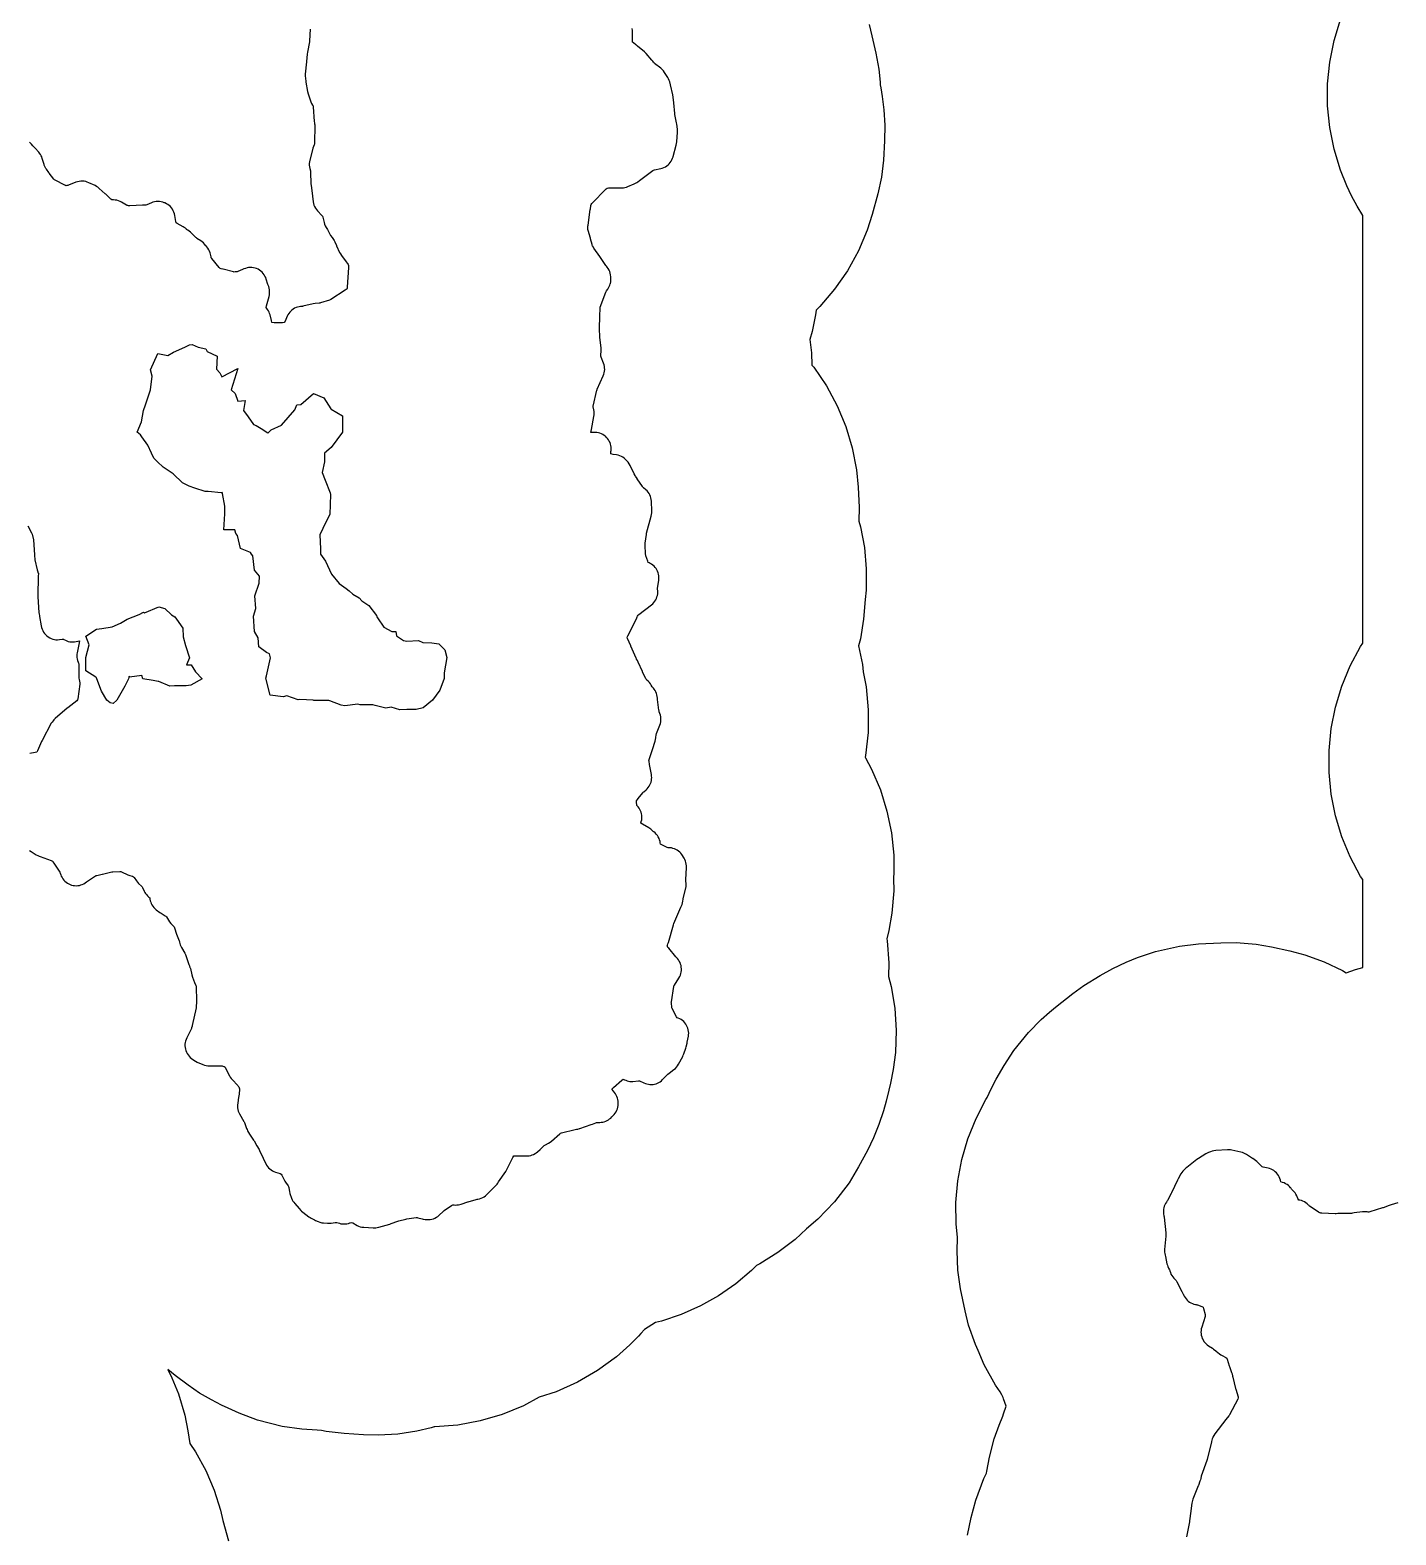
# Model space of a CAD drawing. Header units: millimetres. Extents: x 0 to 600, y 0 to 900.
# Drawn here: x 504.8 to 550.9, y 259.2 to 310 of the extents above; entities that cross this region are included whole.
import ezdxf

# ---------------------------------------------------------------- set-up
doc = ezdxf.new("R2010")
doc.units = ezdxf.units.MM
doc.layers.add('CORTE', color=1, linetype='Continuous')
doc.layers.add('GRABADO', color=5, linetype='Continuous')

msp = doc.modelspace()

# ---------------------------------------------------------------- linework, layer by layer
at = {"layer": 'CORTE'}
for points in [[(533.151, 310.207), (533.247, 309.813), (533.385, 309.236), (533.478, 308.694), (533.523, 308.254), (533.524, 308.241), (533.532, 308.161), (533.551, 308.06), (533.595, 307.772), (533.648, 307.318), (533.686, 306.796), (533.676, 306.272), (533.635, 305.622), (533.569, 305.046), (533.446, 304.479), (533.258, 303.779), (533.093, 303.251), (532.792, 302.55), (532.423, 301.883), (531.989, 301.256), (531.493, 300.677), (531.365, 300.555), (531.348, 300.397), (531.228, 299.833), (531.156, 299.559), (531.211, 299.11), (531.221, 298.697), (531.286, 298.62), (531.712, 297.992), (532.073, 297.323), (532.365, 296.622), (532.585, 295.896), (532.731, 295.151), (532.785, 294.568), (532.814, 293.881), (532.811, 293.422), (532.865, 293.234), (532.996, 292.526), (533.059, 291.809), (533.054, 291.09), (533.021, 290.77), (532.966, 290.114), (532.857, 289.445), (532.794, 289.208), (532.925, 288.583), (532.951, 288.33), (533.052, 287.821), (533.125, 287.051), (533.118, 286.278), (533.032, 285.509), (533.018, 285.444), (533.029, 285.424), (533.239, 285.04), (533.533, 284.346), (533.756, 283.626), (533.906, 282.888), (533.983, 282.138), (533.984, 281.557), (533.974, 281.352), (533.983, 280.934), (533.922, 280.173), (533.817, 279.595), (533.751, 279.313), (533.763, 279.245), (533.822, 278.496), (533.812, 278.035), (533.901, 277.7), (534.021, 276.962), (534.068, 276.216), (534.04, 275.468), (533.962, 274.897), (533.875, 274.431), (533.823, 274.193), (533.729, 273.821), (533.635, 273.501), (533.48, 273.041), (533.307, 272.592), (533.097, 272.159), (532.799, 271.603), (532.475, 271.068), (531.981, 270.424), (531.422, 269.835), (531.044, 269.516), (530.652, 269.152), (530.075, 268.712), (529.458, 268.33), (529.353, 268.278), (529.186, 268.109), (528.647, 267.656), (528.068, 267.254), (527.454, 266.909), (526.811, 266.622), (526.144, 266.396), (525.936, 266.347), (525.571, 266.108), (525.447, 265.976), (525.363, 265.89), (525.071, 265.597), (524.621, 265.191), (523.985, 264.727), (523.305, 264.332), (522.587, 264.01), (522.014, 263.821), (521.482, 263.536), (520.766, 263.242), (520.023, 263.023), (519.262, 262.881), (518.49, 262.817), (518.461, 262.818), (518.366, 262.791), (517.878, 262.674), (517.233, 262.578), (516.583, 262.537), (516.081, 262.549), (515.429, 262.593), (514.813, 262.668), (514.661, 262.703), (514.519, 262.706), (513.992, 262.747), (513.335, 262.836), (512.501, 263.047), (511.881, 263.282), (511.506, 263.448), (511.279, 263.558), (510.95, 263.73), (510.542, 263.964), (510.153, 264.231), (509.717, 264.558), (509.474, 264.755), (509.608, 264.473), (509.829, 263.939), (510.046, 263.221), (510.15, 262.691), (510.218, 262.259), (510.407, 261.978), (510.751, 261.347), (511.034, 260.687), (511.252, 260.002), (511.326, 259.661), (511.514, 258.974)], [(536.472, 259.159), (536.599, 259.76), (536.754, 260.341), (537.031, 261.072), (537.123, 261.254), (537.132, 261.32), (537.218, 261.803), (537.382, 262.419), (537.547, 262.88), (537.67, 263.182), (537.691, 263.257), (537.785, 263.526), (537.697, 263.764), (537.684, 263.815), (537.633, 263.899), (537.582, 264.003), (537.426, 264.227), (537.042, 264.922), (536.838, 265.406), (536.747, 265.605), (536.515, 266.263), (536.394, 266.743), (536.236, 267.482), (536.153, 268.114), (536.124, 268.768), (536.143, 269.203), (536.14, 269.23), (536.094, 269.667), (536.087, 270.4), (536.152, 271.13), (536.287, 271.85), (536.492, 272.554), (536.764, 273.235), (537.1, 273.886), (537.142, 273.951), (537.278, 274.245), (537.445, 274.566), (537.709, 275.025), (538.041, 275.536), (538.538, 276.151), (538.969, 276.582), (539.25, 276.835), (539.449, 277.004), (540.03, 277.463), (540.409, 277.73), (540.956, 278.071), (541.385, 278.313), (541.833, 278.518), (542.217, 278.674), (542.825, 278.883), (543.639, 279.066), (544.278, 279.137), (545.026, 279.179), (545.549, 279.185), (546.227, 279.131), (546.743, 279.042), (547.356, 278.909), (547.871, 278.772), (548.52, 278.534), (549.145, 278.237), (549.267, 278.164), (549.578, 278.279), (549.825, 278.343), (549.825, 281.311), (549.752, 281.421), (549.402, 282.075), (549.118, 282.76), (548.903, 283.469), (548.758, 284.197), (548.686, 284.935), (548.686, 285.676), (548.758, 286.414), (548.903, 287.142), (549.118, 287.851), (549.402, 288.536), (549.752, 289.19), (549.825, 289.3), (549.825, 303.749), (549.638, 304.06), (549.449, 304.414), (549.289, 304.752), (549.071, 305.28), (548.856, 305.99), (548.711, 306.717), (548.638, 307.455), (548.638, 308.196), (548.711, 308.934), (548.856, 309.662), (549.071, 310.371)]]:
    msp.add_lwpolyline(points, dxfattribs=at)
at = {"layer": 'GRABADO'}
for points in [[(514.273, 310.047), (514.258, 309.653), (514.257, 309.637), (514.254, 309.62), (514.185, 309.272), (514.175, 309.202), (514.155, 308.948), (514.155, 308.94), (514.113, 308.525), (514.111, 308.459), (514.116, 308.393), (514.131, 308.277), (514.134, 308.258), (514.187, 307.94), (514.207, 307.86), (514.272, 307.653), (514.295, 307.594), (514.324, 307.537), (514.36, 307.476), (514.374, 307.45), (514.377, 307.421), (514.415, 306.927), (514.42, 306.879), (514.426, 306.85), (514.433, 306.816), (514.433, 306.795), (514.421, 306.187), (514.419, 306.159), (514.41, 306.132), (514.371, 306.028), (514.352, 305.966), (514.262, 305.616), (514.251, 305.56), (514.246, 305.506), (514.246, 305.451), (514.251, 305.396), (514.263, 305.34), (514.283, 305.261), (514.288, 305.238), (514.29, 305.215), (514.303, 304.817), (514.308, 304.762), (514.329, 304.596), (514.378, 304.214), (514.389, 304.156), (514.405, 304.101), (514.427, 304.048), (514.455, 303.997), (514.487, 303.95), (514.526, 303.905), (514.67, 303.752), (514.692, 303.726), (514.702, 303.694), (514.745, 303.512), (514.763, 303.454), (514.785, 303.4), (514.814, 303.347), (514.86, 303.273), (514.869, 303.257), (514.968, 303.076), (515.015, 303.005), (515.088, 302.908), (515.102, 302.886), (515.114, 302.863), (515.168, 302.734), (515.172, 302.725), (515.271, 302.503), (515.298, 302.45), (515.331, 302.399), (515.491, 302.18), (515.524, 302.139), (515.538, 302.123), (515.562, 302.093), (515.568, 302.055), (515.571, 302.023), (515.572, 302.006), (515.571, 301.99), (515.529, 301.323), (515.528, 301.319), (515.525, 301.284), (515.509, 301.262), (515.502, 301.253), (515.493, 301.245), (515.463, 301.223), (514.977, 300.91), (514.957, 300.898), (514.935, 300.891), (514.624, 300.795), (514.603, 300.79), (514.582, 300.787), (514.451, 300.774), (514.379, 300.763), (514.033, 300.685), (514.034, 300.676), (513.954, 300.673), (513.901, 300.665), (513.849, 300.653), (513.799, 300.635), (513.751, 300.613), (513.705, 300.586), (513.662, 300.555), (513.622, 300.519), (513.586, 300.48), (513.553, 300.438), (513.525, 300.393), (513.501, 300.343), (513.431, 300.183), (513.404, 300.128), (513.344, 300.125), (513.057, 300.125), (512.987, 300.129), (512.968, 300.196), (512.923, 300.389), (512.908, 300.439), (512.89, 300.486), (512.868, 300.531), (512.842, 300.574), (512.789, 300.644), (512.8, 300.695), (512.888, 301.013), (512.901, 301.07), (512.907, 301.126), (512.908, 301.182), (512.903, 301.238), (512.892, 301.293), (512.876, 301.347), (512.854, 301.398), (512.846, 301.42), (512.794, 301.598), (512.775, 301.652), (512.751, 301.702), (512.723, 301.749), (512.69, 301.793), (512.653, 301.834), (512.612, 301.87), (512.567, 301.903), (512.52, 301.93), (512.469, 301.953), (512.417, 301.971), (512.364, 301.983), (512.309, 301.99), (512.254, 301.992), (512.199, 301.988), (512.145, 301.978), (512.09, 301.962), (512.034, 301.943), (511.987, 301.925), (511.832, 301.857), (511.808, 301.848), (511.783, 301.844), (511.739, 301.84), (511.714, 301.838), (511.689, 301.843), (511.339, 301.932), (511.332, 301.933), (511.275, 301.947), (511.24, 301.957), (511.214, 301.983), (511.204, 301.995), (510.957, 302.296), (510.939, 302.32), (510.93, 302.35), (510.895, 302.482), (510.876, 302.539), (510.853, 302.591), (510.824, 302.641), (510.79, 302.688), (510.751, 302.732), (510.746, 302.737), (510.744, 302.74), (510.71, 302.785), (510.672, 302.825), (510.631, 302.861), (510.585, 302.894), (510.455, 302.976), (510.436, 302.99), (510.418, 303.006), (510.272, 303.154), (510.234, 303.19), (510.195, 303.22), (510.151, 303.248), (510.124, 303.263), (510.106, 303.278), (510.1, 303.285), (510.064, 303.316), (510.027, 303.343), (509.986, 303.368), (509.789, 303.476), (509.747, 303.502), (509.737, 303.55), (509.706, 303.751), (509.694, 303.807), (509.677, 303.86), (509.654, 303.911), (509.627, 303.96), (509.595, 304.005), (509.558, 304.047), (509.518, 304.085), (509.473, 304.119), (509.426, 304.148), (509.374, 304.173), (509.352, 304.182), (509.298, 304.202), (509.244, 304.215), (509.189, 304.223), (509.133, 304.225), (509.077, 304.222), (509.022, 304.213), (508.969, 304.198), (508.915, 304.178), (508.756, 304.107), (508.727, 304.096), (508.696, 304.097), (508.688, 304.097), (508.616, 304.097), (508.189, 304.071), (508.162, 304.071), (508.137, 304.078), (508.121, 304.083), (508.099, 304.091), (508.079, 304.101), (507.91, 304.198), (507.857, 304.225), (507.804, 304.246), (507.748, 304.261), (507.692, 304.27), (507.632, 304.273), (507.62, 304.273), (507.577, 304.275), (507.545, 304.303), (507.373, 304.469), (507.358, 304.483), (507.155, 304.666), (507.112, 304.701), (507.067, 304.731), (507.018, 304.757), (506.806, 304.856), (506.752, 304.878), (506.699, 304.894), (506.643, 304.904), (506.588, 304.909), (506.531, 304.908), (506.476, 304.901), (506.421, 304.888), (506.366, 304.87), (506.116, 304.77), (506.094, 304.763), (506.072, 304.759), (506.059, 304.758), (506.023, 304.756), (505.991, 304.771), (505.667, 304.941), (505.641, 304.957), (505.621, 304.979), (505.462, 305.18), (505.447, 305.201), (505.374, 305.31), (505.356, 305.339), (505.307, 305.429), (505.297, 305.45), (505.289, 305.471), (505.229, 305.677), (505.213, 305.725), (505.193, 305.769), (505.169, 305.811), (505.142, 305.852), (505.11, 305.891), (504.992, 306.022), (504.938, 306.075), (504.92, 306.091), (504.91, 306.102), (504.862, 306.157), (504.797, 306.222)], [(504.8, 282.296), (504.85, 282.259), (504.986, 282.169), (505.029, 282.143), (505.075, 282.121), (505.123, 282.1), (505.157, 282.087), (505.526, 281.954), (505.554, 281.942), (505.578, 281.929), (505.59, 281.906), (505.617, 281.864), (505.822, 281.558), (505.835, 281.536), (505.84, 281.523), (505.853, 281.476), (505.873, 281.427), (505.897, 281.38), (505.925, 281.336), (505.958, 281.294), (505.994, 281.256), (506.034, 281.222), (506.077, 281.191), (506.123, 281.165), (506.171, 281.143), (506.221, 281.126), (506.272, 281.114), (506.324, 281.107), (506.377, 281.105), (506.43, 281.108), (506.482, 281.116), (506.533, 281.129), (506.582, 281.147), (506.63, 281.17), (506.677, 281.198), (506.727, 281.231), (506.728, 281.232), (507.032, 281.434), (507.054, 281.447), (507.078, 281.454), (507.257, 281.496), (507.259, 281.497), (507.576, 281.572), (507.596, 281.576), (507.616, 281.578), (507.85, 281.589), (507.881, 281.588), (507.91, 281.576), (508.125, 281.476), (508.191, 281.45), (508.275, 281.422), (508.309, 281.409), (508.332, 281.38), (508.412, 281.264), (508.447, 281.22), (508.485, 281.179), (508.584, 281.084), (508.602, 281.066), (508.614, 281.043), (508.671, 280.925), (508.695, 280.881), (508.721, 280.841), (508.75, 280.804), (508.784, 280.768), (508.832, 280.721), (508.86, 280.691), (508.866, 280.65), (508.876, 280.598), (508.892, 280.548), (508.911, 280.5), (508.935, 280.454), (508.964, 280.41), (508.996, 280.37), (509.033, 280.332), (509.082, 280.29), (509.195, 280.205), (509.241, 280.174), (509.382, 280.087), (509.406, 280.071), (509.423, 280.048), (509.528, 279.885), (509.568, 279.831), (509.614, 279.782), (509.659, 279.739), (509.683, 279.714), (509.694, 279.683), (509.758, 279.471), (509.781, 279.408), (509.851, 279.247), (509.86, 279.225), (509.864, 279.2), (509.875, 279.15), (509.89, 279.103), (509.909, 279.057), (509.933, 279.012), (510.044, 278.825), (510.054, 278.806), (510.062, 278.786), (510.178, 278.443), (510.197, 278.394), (510.219, 278.346), (510.226, 278.328), (510.231, 278.309), (510.282, 278.092), (510.308, 278.012), (510.376, 277.839), (510.415, 277.738), (510.424, 277.711), (510.426, 277.684), (510.443, 277.214), (510.442, 277.18), (510.431, 277.008), (510.43, 276.991), (510.427, 276.975), (510.295, 276.378), (510.291, 276.361), (510.275, 276.301), (510.268, 276.281), (510.26, 276.261), (510.223, 276.189), (510.108, 275.961), (510.085, 275.909), (510.067, 275.857), (510.056, 275.803), (510.049, 275.749), (510.048, 275.694), (510.053, 275.639), (510.062, 275.585), (510.078, 275.533), (510.098, 275.482), (510.124, 275.433), (510.154, 275.388), (510.188, 275.345), (510.227, 275.306), (510.271, 275.27), (510.346, 275.214), (510.403, 275.177), (510.463, 275.147), (510.656, 275.065), (510.71, 275.045), (510.763, 275.032), (510.817, 275.024), (510.874, 275.021), (511.245, 275.021), (511.255, 275.021), (511.302, 275.022), (511.332, 275.009), (511.37, 274.992), (511.404, 274.974), (511.423, 274.94), (511.55, 274.686), (511.578, 274.638), (511.609, 274.594), (511.645, 274.552), (511.834, 274.353), (511.848, 274.337), (511.86, 274.319), (511.868, 274.306), (511.885, 274.276), (511.887, 274.242), (511.886, 274.2), (511.864, 273.984), (511.862, 273.965), (511.829, 273.754), (511.823, 273.7), (511.822, 273.648), (511.827, 273.595), (511.836, 273.544), (511.851, 273.493), (511.87, 273.444), (511.894, 273.396), (512.041, 273.137), (512.049, 273.122), (512.055, 273.106), (512.13, 272.907), (512.146, 272.867), (512.166, 272.828), (512.228, 272.716), (512.255, 272.674), (512.368, 272.506), (512.381, 272.485), (512.48, 272.315), (512.554, 272.188), (512.568, 272.161), (512.693, 271.895), (512.694, 271.893), (512.777, 271.717), (512.805, 271.665), (512.836, 271.619), (512.873, 271.576), (512.913, 271.537), (512.957, 271.502), (513.005, 271.472), (513.055, 271.447), (513.109, 271.427), (513.26, 271.379), (513.302, 271.363), (513.324, 271.323), (513.401, 271.164), (513.424, 271.123), (513.449, 271.084), (513.532, 270.967), (513.55, 270.94), (513.555, 270.908), (513.564, 270.833), (513.575, 270.769), (513.593, 270.707), (513.652, 270.545), (513.672, 270.496), (513.695, 270.451), (513.723, 270.408), (513.756, 270.367), (513.906, 270.195), (513.958, 270.136), (513.99, 270.105), (514.026, 270.076), (514.235, 269.92), (514.272, 269.894), (514.312, 269.871), (514.419, 269.815), (514.452, 269.799), (514.546, 269.758), (514.606, 269.735), (514.667, 269.719), (514.731, 269.711), (514.857, 269.701), (514.923, 269.7), (514.988, 269.706), (515.12, 269.726), (515.151, 269.729), (515.181, 269.722), (515.267, 269.698), (515.318, 269.685), (515.368, 269.678), (515.419, 269.676), (515.469, 269.678), (515.519, 269.685), (515.568, 269.696), (515.618, 269.712), (515.626, 269.716), (515.671, 269.73), (515.713, 269.71), (515.861, 269.63), (515.915, 269.605), (515.97, 269.585), (516.027, 269.572), (516.087, 269.565), (516.402, 269.544), (516.451, 269.543), (516.498, 269.545), (516.545, 269.552), (516.592, 269.564), (516.97, 269.672), (517.016, 269.687), (517.234, 269.769), (517.27, 269.78), (517.506, 269.84), (517.546, 269.848), (517.86, 269.89), (517.887, 269.892), (517.913, 269.887), (518.058, 269.851), (518.098, 269.842), (518.161, 269.831), (518.219, 269.824), (518.275, 269.823), (518.331, 269.828), (518.386, 269.838), (518.44, 269.854), (518.492, 269.875), (518.541, 269.902), (518.588, 269.933), (518.632, 269.97), (518.771, 270.099), (518.807, 270.128), (519.054, 270.303), (519.091, 270.326), (519.135, 270.321), (519.185, 270.317), (519.234, 270.318), (519.282, 270.323), (519.33, 270.332), (519.378, 270.345), (519.602, 270.42), (519.614, 270.424), (519.878, 270.502), (519.92, 270.511), (519.941, 270.515), (519.999, 270.527), (520.053, 270.545), (520.105, 270.568), (520.154, 270.597), (520.2, 270.631), (520.244, 270.67), (520.371, 270.797), (520.383, 270.809), (520.587, 271.026), (520.616, 271.06), (520.643, 271.097), (520.883, 271.451), (520.922, 271.518), (521.126, 271.926), (521.155, 271.977), (521.213, 271.98), (521.531, 271.98), (521.564, 271.978), (521.619, 271.978), (521.672, 271.983), (521.724, 271.993), (521.775, 272.008), (521.824, 272.028), (521.871, 272.053), (521.915, 272.082), (521.958, 272.116), (522.039, 272.187), (522.057, 272.204), (522.184, 272.326), (522.201, 272.341), (522.22, 272.353), (522.323, 272.408), (522.377, 272.441), (522.427, 272.479), (522.709, 272.724), (522.733, 272.743), (522.762, 272.752), (523.23, 272.867), (523.271, 272.875), (523.275, 272.875), (523.321, 272.885), (523.368, 272.899), (523.383, 272.905), (523.387, 272.906), (523.766, 273.034), (523.807, 273.05), (523.922, 273.099), (523.949, 273.109), (523.978, 273.11), (524.056, 273.11), (524.109, 273.112), (524.16, 273.12), (524.209, 273.131), (524.258, 273.148), (524.304, 273.169), (524.349, 273.194), (524.391, 273.223), (524.43, 273.256), (524.467, 273.293), (524.54, 273.374), (524.577, 273.42), (524.608, 273.467), (524.633, 273.518), (524.654, 273.57), (524.669, 273.625), (524.678, 273.681), (524.681, 273.737), (524.679, 273.796), (524.676, 273.827), (524.668, 273.88), (524.656, 273.932), (524.638, 273.981), (524.616, 274.029), (524.59, 274.074), (524.559, 274.117), (524.523, 274.158), (524.52, 274.162), (524.462, 274.228), (524.525, 274.289), (524.8, 274.53), (524.846, 274.567), (524.894, 274.548), (524.932, 274.531), (524.979, 274.515), (525.027, 274.503), (525.077, 274.495), (525.127, 274.492), (525.178, 274.494), (525.363, 274.508), (525.394, 274.509), (525.424, 274.498), (525.52, 274.457), (525.547, 274.444), (525.597, 274.422), (525.647, 274.406), (525.698, 274.395), (525.751, 274.389), (525.803, 274.388), (525.856, 274.392), (525.908, 274.401), (525.958, 274.414), (526.008, 274.433), (526.055, 274.456), (526.1, 274.484), (526.142, 274.516), (526.181, 274.553), (526.36, 274.735), (526.398, 274.769), (526.564, 274.894), (526.61, 274.934), (526.651, 274.976), (526.687, 275.023), (526.718, 275.075), (526.859, 275.337), (526.879, 275.38), (526.896, 275.423), (526.96, 275.611), (526.973, 275.657), (527.006, 275.789), (527.014, 275.824), (527.05, 276.017), (527.058, 276.072), (527.06, 276.126), (527.056, 276.181), (527.047, 276.234), (527.033, 276.287), (527.014, 276.337), (526.99, 276.386), (526.962, 276.432), (526.929, 276.475), (526.891, 276.515), (526.851, 276.55), (526.806, 276.582), (526.759, 276.608), (526.708, 276.631), (526.675, 276.644), (526.654, 276.68), (526.507, 276.955), (526.495, 276.979), (526.491, 277.006), (526.475, 277.141), (526.474, 277.164), (526.476, 277.187), (526.558, 277.694), (526.564, 277.723), (526.578, 277.748), (526.729, 277.985), (526.757, 278.034), (526.779, 278.083), (526.796, 278.135), (526.808, 278.188), (526.815, 278.242), (526.816, 278.297), (526.811, 278.351), (526.802, 278.405), (526.787, 278.457), (526.767, 278.508), (526.742, 278.556), (526.712, 278.602), (526.678, 278.645), (526.639, 278.685), (526.637, 278.687), (526.624, 278.701), (526.386, 278.99), (526.36, 279.019), (526.342, 279.042), (526.341, 279.069), (526.333, 279.071), (526.341, 279.096), (526.341, 279.101), (526.355, 279.136), (526.373, 279.188), (526.546, 279.786), (526.559, 279.823), (526.793, 280.383), (526.803, 280.404), (526.812, 280.422), (526.835, 280.474), (526.852, 280.526), (526.864, 280.582), (526.875, 280.647), (526.879, 280.67), (526.962, 281.024), (526.972, 281.08), (526.977, 281.135), (526.976, 281.19), (526.969, 281.247), (526.963, 281.279), (526.963, 281.301), (526.983, 281.721), (526.983, 281.777), (526.978, 281.832), (526.967, 281.885), (526.951, 281.938), (526.929, 281.988), (526.902, 282.037), (526.885, 282.066), (526.881, 282.073), (526.856, 282.121), (526.826, 282.164), (526.793, 282.205), (526.756, 282.242), (526.716, 282.276), (526.673, 282.305), (526.627, 282.331), (526.579, 282.351), (526.529, 282.367), (526.476, 282.379), (526.458, 282.382), (526.381, 282.39), (526.37, 282.39), (526.339, 282.393), (526.31, 282.406), (526.155, 282.485), (526.113, 282.509), (526.101, 282.557), (526.093, 282.593), (526.079, 282.651), (526.059, 282.704), (526.033, 282.755), (526.003, 282.804), (525.967, 282.849), (525.927, 282.89), (525.882, 282.927), (525.865, 282.94), (525.852, 282.951), (525.779, 283.01), (525.745, 283.037), (525.709, 283.06), (525.505, 283.181), (525.447, 283.221), (525.461, 283.273), (525.473, 283.326), (525.48, 283.379), (525.482, 283.432), (525.478, 283.484), (525.469, 283.537), (525.456, 283.588), (525.437, 283.638), (525.414, 283.685), (525.386, 283.73), (525.355, 283.773), (525.336, 283.793), (525.313, 283.82), (525.306, 283.853), (525.296, 283.902), (525.294, 283.922), (525.293, 283.938), (525.295, 283.976), (525.326, 284.013), (525.357, 284.048), (525.512, 284.246), (525.525, 284.261), (525.54, 284.275), (525.622, 284.347), (525.66, 284.383), (525.694, 284.422), (525.724, 284.464), (525.75, 284.508), (525.771, 284.555), (525.788, 284.604), (525.801, 284.654), (525.808, 284.704), (525.811, 284.756), (525.809, 284.807), (525.802, 284.86), (525.741, 285.202), (525.722, 285.311), (525.718, 285.342), (525.726, 285.372), (525.833, 285.703), (525.834, 285.707), (525.929, 285.992), (525.945, 286.048), (525.955, 286.105), (525.967, 286.213), (525.971, 286.233), (525.977, 286.253), (526.085, 286.533), (526.103, 286.588), (526.115, 286.643), (526.121, 286.698), (526.122, 286.754), (526.116, 286.81), (526.105, 286.865), (526.088, 286.921), (526.065, 286.985), (526.058, 287.008), (526.054, 287.031), (526.009, 287.392), (526.006, 287.441), (526, 287.498), (525.989, 287.552), (525.972, 287.604), (525.95, 287.655), (525.923, 287.703), (525.892, 287.749), (525.87, 287.774), (525.845, 287.804), (525.832, 287.823), (525.798, 287.881), (525.768, 287.925), (525.736, 287.966), (525.699, 288.004), (525.649, 288.051), (525.63, 288.07), (525.617, 288.094), (525.505, 288.33), (525.501, 288.339), (525.357, 288.663), (525.328, 288.719), (525.3, 288.762), (525.293, 288.774), (525.284, 288.792), (525.111, 289.201), (525.108, 289.207), (524.997, 289.461), (524.98, 289.506), (525, 289.55), (525.298, 290.125), (525.325, 290.185), (525.335, 290.213), (525.349, 290.244), (525.374, 290.265), (525.8, 290.592), (525.844, 290.629), (525.882, 290.669), (525.916, 290.713), (525.946, 290.759), (525.97, 290.809), (525.99, 290.86), (526.004, 290.914), (526.013, 290.968), (526.016, 291.023), (526.014, 291.078), (526.011, 291.102), (526.008, 291.13), (526.01, 291.154), (526.051, 291.421), (526.056, 291.475), (526.057, 291.527), (526.052, 291.579), (526.043, 291.63), (526.028, 291.681), (526.009, 291.729), (525.986, 291.776), (525.958, 291.82), (525.926, 291.861), (525.89, 291.899), (525.851, 291.934), (525.809, 291.964), (525.763, 291.991), (525.725, 292.009), (525.692, 292.026), (525.676, 292.068), (525.616, 292.246), (525.609, 292.267), (525.607, 292.29), (525.587, 292.635), (525.587, 292.656), (525.589, 292.678), (525.632, 292.972), (525.64, 293.011), (525.795, 293.59), (525.807, 293.646), (525.813, 293.701), (525.813, 293.758), (525.799, 294.093), (525.794, 294.15), (525.783, 294.204), (525.767, 294.256), (525.746, 294.307), (525.72, 294.356), (525.689, 294.401), (525.654, 294.444), (525.613, 294.483), (525.536, 294.552), (525.517, 294.57), (525.501, 294.59), (525.323, 294.85), (525.315, 294.863), (525.269, 294.937), (525.254, 294.962), (525.222, 295.025), (525.082, 295.303), (525.05, 295.358), (525.012, 295.409), (524.964, 295.466), (524.925, 295.509), (524.883, 295.547), (524.837, 295.579), (524.788, 295.607), (524.736, 295.63), (524.683, 295.647), (524.626, 295.659), (524.508, 295.678), (524.426, 295.696), (524.434, 295.773), (524.44, 295.813), (524.443, 295.867), (524.44, 295.92), (524.433, 295.973), (524.42, 296.025), (524.403, 296.075), (524.38, 296.124), (524.353, 296.17), (524.322, 296.213), (524.286, 296.253), (524.247, 296.289), (524.205, 296.321), (524.159, 296.35), (524.111, 296.373), (524.061, 296.392), (524.01, 296.405), (523.957, 296.414), (523.904, 296.418), (523.758, 296.413), (523.773, 296.518), (523.86, 296.958), (523.868, 297.015), (523.87, 297.07), (523.867, 297.125), (523.858, 297.179), (523.844, 297.235), (523.833, 297.267), (523.84, 297.301), (523.962, 297.842), (523.968, 297.861), (523.975, 297.881), (524.175, 298.333), (524.195, 298.385), (524.21, 298.437), (524.219, 298.49), (524.223, 298.543), (524.221, 298.597), (524.215, 298.65), (524.203, 298.702), (524.186, 298.755), (524.105, 298.965), (524.095, 298.995), (524.096, 299.025), (524.105, 299.173), (524.106, 299.225), (524.102, 299.277), (524.059, 299.629), (524.056, 299.659), (524.047, 299.909), (524.047, 299.934), (524.061, 300.348), (524.062, 300.358), (524.066, 300.602), (524.068, 300.63), (524.076, 300.657), (524.261, 301.158), (524.27, 301.179), (524.282, 301.198), (524.327, 301.26), (524.355, 301.303), (524.379, 301.347), (524.398, 301.394), (524.414, 301.443), (524.416, 301.453), (524.428, 301.508), (524.434, 301.562), (524.435, 301.616), (524.43, 301.672), (524.42, 301.74), (524.409, 301.797), (524.393, 301.852), (524.371, 301.904), (524.344, 301.953), (524.312, 302), (524.284, 302.033), (524.267, 302.056), (524.054, 302.363), (523.859, 302.648), (523.843, 302.673), (523.811, 302.729), (523.801, 302.748), (523.795, 302.768), (523.743, 302.963), (523.739, 302.979), (523.66, 303.245), (523.654, 303.271), (523.653, 303.299), (523.657, 303.383), (523.66, 303.42), (523.738, 303.954), (523.74, 303.963), (523.756, 304.086), (523.762, 304.123), (523.787, 304.15), (524.273, 304.648), (524.305, 304.677), (524.348, 304.68), (524.713, 304.687), (524.757, 304.685), (524.759, 304.685), (524.759, 304.685), (524.76, 304.685), (524.764, 304.685), (524.809, 304.684), (524.859, 304.688), (524.908, 304.696), (524.956, 304.709), (525.005, 304.727), (525.222, 304.817), (525.264, 304.837), (525.304, 304.859), (525.342, 304.886), (525.402, 304.931), (525.848, 305.264), (525.873, 305.281), (525.904, 305.289), (526.115, 305.334), (526.17, 305.348), (526.222, 305.368), (526.272, 305.392), (526.318, 305.422), (526.362, 305.456), (526.402, 305.494), (526.438, 305.536), (526.47, 305.582), (526.496, 305.63), (526.518, 305.681), (526.535, 305.735), (526.537, 305.741), (526.641, 306.13), (526.653, 306.185), (526.66, 306.241), (526.68, 306.56), (526.681, 306.611), (526.677, 306.662), (526.657, 306.835), (526.651, 306.876), (526.597, 307.161), (526.592, 307.193), (526.558, 307.552), (526.558, 307.556), (526.538, 307.75), (526.525, 307.827), (526.443, 308.166), (526.442, 308.165), (526.419, 308.263), (526.402, 308.314), (526.381, 308.362), (526.353, 308.41), (526.244, 308.582), (526.207, 308.634), (526.165, 308.68), (526.117, 308.722), (525.91, 308.884), (525.89, 308.901), (525.869, 308.933), (525.844, 308.968), (525.817, 309.001), (525.621, 309.218), (525.563, 309.274), (525.336, 309.466), (525.331, 309.47), (525.282, 309.51), (525.275, 309.516), (525.197, 309.578), (525.161, 309.61), (525.159, 309.659), (525.159, 310.004), (525.155, 310.065)], [(504.746, 293.267), (504.869, 293.022), (504.878, 293.003), (504.884, 292.983), (504.926, 292.83), (504.931, 292.809), (504.933, 292.788), (504.966, 292.289), (504.967, 292.284), (504.97, 292.215), (504.975, 292.167), (504.983, 292.119), (505.061, 291.775), (505.07, 291.741), (505.091, 291.668), (505.102, 291.667), (505.093, 291.55), (505.083, 290.914), (505.084, 290.867), (505.118, 290.33), (505.123, 290.282), (505.133, 290.234), (505.135, 290.225), (505.139, 290.202), (505.194, 289.88), (505.206, 289.825), (505.223, 289.773), (505.245, 289.723), (505.272, 289.675), (505.305, 289.629), (505.309, 289.625), (505.347, 289.581), (505.388, 289.543), (505.432, 289.509), (505.48, 289.48), (505.53, 289.456), (505.583, 289.437), (505.638, 289.424), (505.693, 289.416), (505.749, 289.414), (505.807, 289.418), (505.904, 289.429), (505.942, 289.432), (505.964, 289.421), (506.01, 289.396), (506.059, 289.375), (506.11, 289.359), (506.162, 289.348), (506.216, 289.343), (506.269, 289.342), (506.323, 289.347), (506.377, 289.357), (506.486, 289.383), (506.467, 289.257), (506.41, 288.977), (506.402, 288.923), (506.399, 288.871), (506.401, 288.818), (506.409, 288.766), (506.421, 288.715), (506.438, 288.663), (506.455, 288.621), (506.463, 288.596), (506.465, 288.569), (506.465, 288.175), (506.467, 288.122), (506.475, 288.069), (506.495, 287.961), (506.499, 287.935), (506.497, 287.909), (506.433, 287.423), (506.425, 287.381), (506.393, 287.353), (506.095, 287.118), (506.076, 287.103), (505.664, 286.75), (505.626, 286.714), (505.593, 286.676), (505.563, 286.635), (505.536, 286.591), (505.226, 286.016), (505.208, 285.979), (505.066, 285.664), (505.043, 285.618), (504.992, 285.607), (504.807, 285.575)], [(551.005, 270.386), (550.781, 270.326), (550.72, 270.306), (550.512, 270.225), (550.49, 270.217), (550.059, 270.082), (550.028, 270.074), (550.003, 270.077), (549.968, 270.084), (549.919, 270.089), (549.871, 270.089), (549.82, 270.085), (549.536, 270.05), (549.474, 270.039), (549.441, 270.032), (549.418, 270.031), (549.027, 270.031), (548.977, 270.029), (548.928, 270.022), (548.914, 270.02), (548.893, 270.02), (548.441, 270.039), (548.413, 270.042), (548.387, 270.05), (548.371, 270.057), (548.35, 270.066), (548.331, 270.077), (548.045, 270.268), (548.027, 270.282), (548.01, 270.297), (547.991, 270.317), (547.949, 270.357), (547.904, 270.391), (547.856, 270.421), (547.806, 270.445), (547.753, 270.464), (547.696, 270.478), (547.661, 270.484), (547.637, 270.533), (547.597, 270.623), (547.569, 270.679), (547.536, 270.73), (547.495, 270.778), (547.422, 270.857), (547.392, 270.893), (547.388, 270.899), (547.352, 270.94), (547.311, 270.977), (547.266, 271.01), (547.219, 271.038), (547.169, 271.062), (547.115, 271.081), (547.063, 271.096), (547.046, 271.15), (547.043, 271.159), (547.026, 271.215), (547.003, 271.266), (546.976, 271.316), (546.943, 271.362), (546.906, 271.405), (546.864, 271.443), (546.818, 271.478), (546.773, 271.505), (546.727, 271.528), (546.679, 271.546), (546.628, 271.56), (546.462, 271.597), (546.428, 271.606), (546.402, 271.631), (546.286, 271.751), (546.243, 271.791), (546.197, 271.826), (546.112, 271.884), (546.104, 271.889), (545.897, 272.025), (545.852, 272.051), (545.807, 272.073), (545.76, 272.09), (545.71, 272.103), (545.407, 272.169), (545.357, 272.178), (545.308, 272.182), (545.257, 272.181), (545.252, 272.181), (544.859, 272.159), (544.797, 272.152), (544.738, 272.139), (544.679, 272.118), (544.612, 272.091), (544.568, 272.071), (544.526, 272.048), (544.274, 271.891), (544.22, 271.852), (543.883, 271.585), (543.854, 271.561), (543.792, 271.506), (543.75, 271.464), (543.714, 271.419), (543.682, 271.369), (543.587, 271.204), (543.563, 271.158), (543.362, 270.725), (543.355, 270.711), (543.229, 270.47), (543.219, 270.453), (543.205, 270.432), (543.192, 270.417), (543.163, 270.372), (543.139, 270.325), (543.119, 270.275), (543.104, 270.224), (543.095, 270.172), (543.09, 270.119), (543.09, 270.066), (543.096, 270.013), (543.107, 269.961), (543.111, 269.949), (543.117, 269.922), (543.12, 269.901), (543.171, 269.382), (543.173, 269.348), (543.173, 269.295), (543.172, 269.265), (543.133, 268.819), (543.131, 268.77), (543.133, 268.722), (543.139, 268.675), (543.15, 268.627), (543.164, 268.573), (543.213, 268.332), (543.226, 268.282), (543.242, 268.234), (543.264, 268.186), (543.297, 268.124), (543.306, 268.102), (543.309, 268.093), (543.326, 268.036), (543.348, 267.983), (543.376, 267.933), (543.409, 267.886), (543.448, 267.841), (543.521, 267.765), (543.538, 267.746), (543.55, 267.723), (543.711, 267.395), (543.751, 267.327), (543.759, 267.313), (543.772, 267.284), (543.795, 267.234), (543.823, 267.188), (543.855, 267.145), (543.891, 267.105), (543.931, 267.069), (543.974, 267.037), (544.02, 267.01), (544.069, 266.987), (544.12, 266.969), (544.172, 266.955), (544.201, 266.951), (544.221, 266.947), (544.242, 266.941), (544.388, 266.887), (544.436, 266.867), (544.45, 266.817), (544.501, 266.614), (544.507, 266.581), (544.499, 266.549), (544.386, 266.192), (544.371, 266.136), (544.363, 266.081), (544.36, 266.025), (544.362, 265.97), (544.371, 265.915), (544.385, 265.861), (544.404, 265.809), (544.429, 265.759), (544.458, 265.711), (544.492, 265.667), (544.531, 265.627), (544.573, 265.591), (544.62, 265.558), (544.748, 265.479), (544.789, 265.449), (544.861, 265.388), (544.878, 265.375), (544.988, 265.289), (545.029, 265.26), (545.073, 265.234), (545.197, 265.169), (545.235, 265.146), (545.25, 265.104), (545.315, 264.886), (545.325, 264.856), (545.397, 264.656), (545.41, 264.608), (545.426, 264.531), (545.432, 264.503), (545.53, 264.117), (545.535, 264.097), (545.611, 263.839), (545.621, 263.797), (545.602, 263.759), (545.32, 263.224), (545.311, 263.208), (545.3, 263.193), (545.201, 263.065), (544.832, 262.59), (544.794, 262.534), (544.762, 262.474), (544.757, 262.461), (544.739, 262.416), (544.725, 262.371), (544.715, 262.323), (544.711, 262.295), (544.705, 262.267), (544.567, 261.716), (544.558, 261.685), (544.371, 261.153), (544.351, 261.081), (544.34, 261.03), (544.326, 260.984), (544.275, 260.842), (544.27, 260.829), (544.087, 260.379), (544.071, 260.334), (544.059, 260.29), (544.05, 260.243), (544.015, 259.982), (544.014, 259.968), (543.978, 259.642), (543.973, 259.611), (543.87, 259.101)]]:
    msp.add_lwpolyline(points, dxfattribs=at)
for points in [[(508.591, 296.271), (508.546, 296.333), (508.44, 296.428), (508.58, 296.778), (508.652, 297.163), (508.72, 297.352), (508.889, 297.855), (508.944, 298.321), (508.88, 298.538), (509.131, 299.084), (509.471, 299.022), (509.664, 299.131), (510.046, 299.295), (510.197, 299.377), (510.296, 299.388), (510.497, 299.299), (510.755, 299.241), (510.798, 299.157), (511.136, 299), (511.117, 298.559), (511.223, 298.436), (511.297, 298.301), (511.837, 298.58), (511.612, 297.859), (511.739, 297.729), (511.838, 297.477), (512.082, 297.496), (512.027, 297.163), (512.189, 296.943), (512.36, 296.692), (512.451, 296.657), (512.682, 296.513), (512.827, 296.422), (512.846, 296.393), (512.957, 296.511), (513.311, 296.67), (513.755, 297.184), (513.829, 297.355), (513.964, 297.368), (514.389, 297.731), (514.739, 297.584), (514.978, 297.216), (514.991, 297.21), (515.368, 296.979), (515.368, 296.424), (514.981, 295.909), (514.758, 295.72), (514.758, 295.424), (514.688, 295.067), (514.787, 294.81), (514.954, 294.384), (514.962, 294.317), (514.941, 293.651), (514.801, 293.382), (514.608, 292.961), (514.629, 292.483), (514.622, 292.305), (514.8, 292.066), (514.996, 291.632), (514.998, 291.625), (515.255, 291.319), (515.494, 291.151), (515.59, 291.072), (515.72, 290.953), (515.927, 290.83), (516.02, 290.728), (516.259, 290.567), (516.518, 290.232), (516.531, 290.187), (516.556, 290.15), (516.76, 289.845), (517.034, 289.691), (517.165, 289.699), (517.196, 289.548), (517.429, 289.388), (517.545, 289.366), (517.932, 289.386), (518.08, 289.318), (518.39, 289.311), (518.621, 289.28), (518.821, 289.07), (518.887, 288.812), (518.804, 288.299), (518.804, 288.101), (518.652, 287.706), (518.405, 287.368), (518.097, 287.119), (517.854, 287.054), (517.541, 287.054), (517.305, 287.046), (517.014, 287.14), (516.831, 287.098), (516.472, 287.192), (516.388, 287.221), (515.963, 287.221), (515.888, 287.237), (515.447, 287.181), (515.319, 287.202), (514.939, 287.351), (514.912, 287.363), (514.399, 287.363), (514.383, 287.37), (513.928, 287.401), (513.876, 287.389), (513.486, 287.516), (513.361, 287.486), (512.921, 287.548), (512.784, 288.116), (512.807, 288.193), (512.943, 288.807), (512.907, 288.934), (512.797, 288.98), (512.542, 289.174), (512.525, 289.481), (512.4, 289.696), (512.365, 290.206), (512.438, 290.473), (512.405, 290.902), (512.551, 291.324), (512.566, 291.563), (512.399, 291.768), (512.336, 292.255), (512.301, 292.308), (512.263, 292.362), (511.927, 292.496), (511.827, 292.94), (511.77, 293.002), (511.733, 293.128), (511.357, 293.128), (511.391, 293.673), (511.391, 293.929), (511.313, 294.351), (511.305, 294.385), (511.277, 294.374), (510.835, 294.419), (510.73, 294.422), (510.381, 294.538), (510.191, 294.601), (509.967, 294.72), (509.649, 295.016), (509.308, 295.242), (509.122, 295.431), (508.993, 295.551), (508.917, 295.723), (508.79, 295.986), (508.591, 296.271)], [(507.041, 288.146), (506.703, 288.363), (506.703, 288.818), (506.81, 289.24), (506.698, 289.533), (507.056, 289.769), (507.238, 289.799), (507.586, 289.855), (507.875, 289.973), (508.095, 290.113), (508.503, 290.267), (508.652, 290.342), (508.687, 290.324), (509.17, 290.527), (509.367, 290.469), (509.593, 290.258), (509.703, 290.191), (509.759, 290.108), (509.98, 289.804), (509.984, 289.514), (510.066, 289.224), (510.202, 288.805), (510.099, 288.57), (510.264, 288.57), (510.405, 288.326), (510.628, 288.098), (510.245, 287.876), (510.087, 287.857), (509.699, 287.857), (509.543, 287.852), (509.165, 288.006), (509.145, 288.003), (508.98, 288.041), (508.631, 288.098), (508.598, 288.21), (508.172, 288.156), (508.16, 288.189), (508.145, 288.091), (508.023, 287.85), (507.752, 287.371), (507.628, 287.266), (507.526, 287.284), (507.415, 287.369), (507.233, 287.675), (507.068, 288.093), (507.06, 288.131), (507.041, 288.146)]]:
    msp.add_lwpolyline(points, close=True, dxfattribs=at)

doc.saveas('drawing.dxf')
